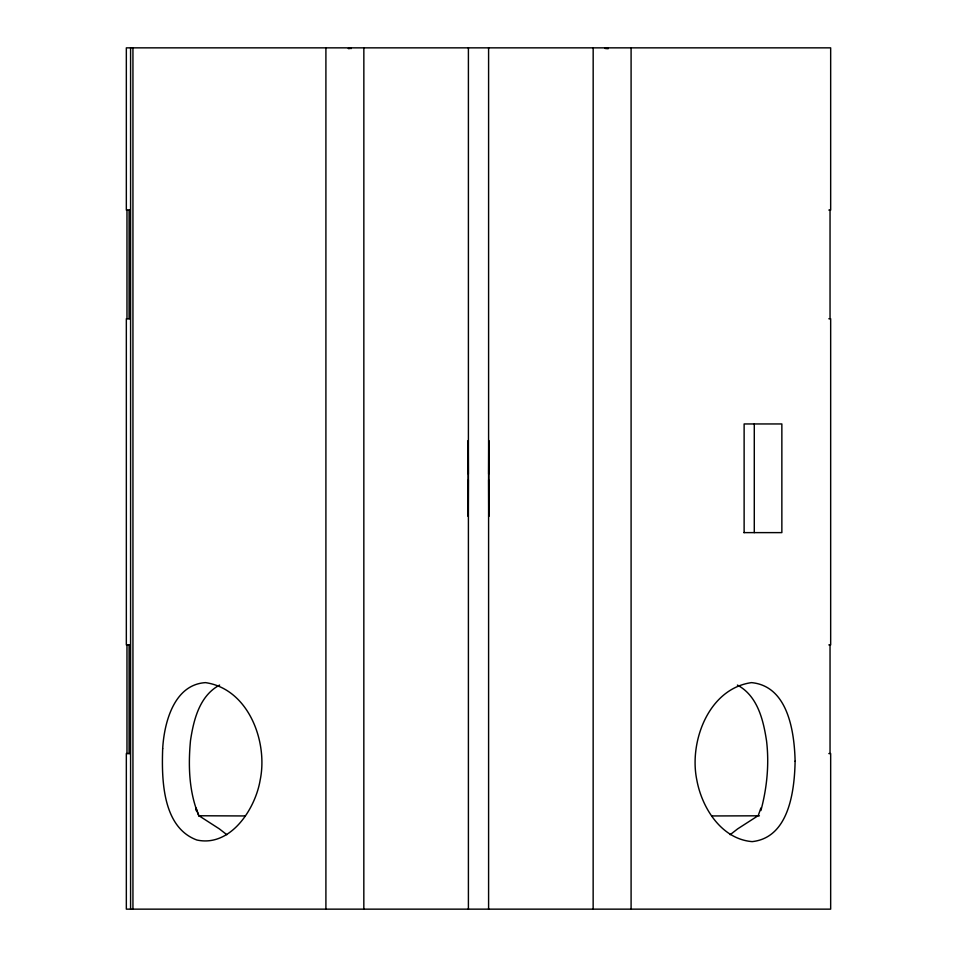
<?xml version="1.0" encoding="UTF-8"?>
<svg xmlns="http://www.w3.org/2000/svg" width="957" height="957" viewBox="0 0 957 957"><rect width="100%" height="100%" fill="white"/><g stroke="black" fill="none" stroke-linecap="round" stroke-linejoin="round"><path stroke-width="1.44" d="M468.368 479.9L468.248 516.433L468.236 440.555L468.368 474.086M488.632 474.086L488.752 440.555L488.752 516.433L488.632 479.9M754.283 532.618L754.283 423.951M830.042 753.578L830.042 644.91M830.042 318.753L830.042 210.085M760.899 810.555C766.964 788.042 769.368 764.033 766.509 740.61L766.425 740.168C763.255 719.52 757.346 695.691 737.38 685.08M730.155 834.707L737.656 828.87L758.207 815.639L760.911 807.983M350.095 48.544L351.243 48.029L348.635 48.029L351.243 47.85L350.095 48.029L351.243 47.85L351.243 48.544L350.633 48.029M348.791 48.029L351.243 47.85L349.114 48.544L350.095 48.029M605.877 48.029L605.267 48.544L605.267 47.85L607.874 48.029L605.267 48.029L606.403 48.544L605.267 47.85L606.403 48.544M219.62 685.08C199.546 695.703 193.601 719.867 190.491 740.61C188.122 765.756 188.948 792.037 198.793 815.639L219.344 828.87L226.845 834.707M349.652 48.029L348.276 48.544L351.243 47.85L348.994 48.029M711.829 815.95L759.415 815.807M129.925 210.085L126.336 210.085L126.336 47.85L830.664 47.85L830.664 210.085L828.846 210.085M129.925 318.753L126.336 318.753L126.336 644.91L129.925 644.91M828.846 318.753L830.664 318.753L830.664 644.91L828.846 644.91M743.876 532.618L781.857 532.618L781.857 423.951L744.127 423.951L744.127 532.618M129.925 753.578L126.336 753.578L126.336 909.15L830.664 909.15L830.664 753.578L828.846 753.578M196.125 810.627L196.125 808.079L198.793 815.639M198.613 815.759L245.171 815.95M607.707 48.029L605.267 47.85L608.233 48.544L605.267 47.85L607.827 48.029M605.267 47.85L607.504 48.029M606.403 48.029L607.396 48.544L606.858 48.029M631.094 47.85L631.094 909.15M593.173 47.85L593.149 909.15M488.596 47.85L488.596 909.15M468.404 47.85L468.404 909.15M363.851 47.85L363.827 909.15M325.906 47.85L325.906 909.15M132.939 47.85L132.939 909.15M130.583 47.85L130.583 909.15M129.099 210.085L129.099 318.753M129.099 644.91L129.099 753.578M126.97 210.085L126.97 318.753M126.97 644.91L126.97 753.578M795.111 761.174C794.537 790.745 789.058 837.674 752.154 841.622C721.47 839.133 701.912 807.828 696.852 780.146C688.813 742.034 708.467 688.669 751.496 682.628C788.054 686.085 794.394 731.842 795.111 761.174M162.678 748.685C161.577 779.465 162.403 827.279 196.855 840.007C230.434 847.4 255.363 809 260.148 780.146C268.175 741.842 248.545 688.896 205.504 682.628C173.971 684.554 164.149 722.774 162.678 748.685"/></g></svg>
